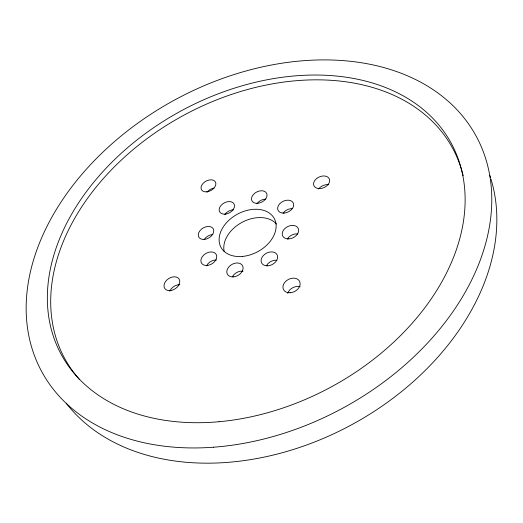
<?xml version="1.0" encoding="UTF-8"?>
<svg xmlns="http://www.w3.org/2000/svg" width="523" height="523" viewBox="0 0 523 523"><rect width="100%" height="100%" fill="white"/><g stroke="black" fill="none" stroke-linecap="round" stroke-linejoin="round"><path stroke-width="0.78" d="M79.293 379.312A220.614 157.07 -28.4 0 1 182.246 116.086A220.614 157.07 -28.4 0 1 461.502 169.563M461.724 170.328A220.614 157.07 -28.4 0 1 463.169 175.721M224.204 251.576A30.02 21.332 -28.4 0 1 242.339 222.177A30.02 21.332 -28.4 0 1 276.497 224.047M224.792 214.646A8.146 5.609 -28.7 0 1 233.474 209.801M256.904 203.813A8.198 5.675 -27 0 1 265.743 199.132M283.035 213.221A8.375 5.91 -25.9 0 1 292.638 208.664M287.297 239.135A8.577 6.204 -26.1 0 1 297.75 233.905M266.357 265.782A8.682 6.368 -28 0 1 276.811 260.251M232.317 276.876A8.63 6.283 -30.1 0 1 243.051 271.195M206.487 265.861A8.453 6.021 -31 0 1 216.417 260.023M204.114 239.665A8.25 5.746 -30.3 0 1 212.802 234.572M287.663 293.325A8.956 6.779 -27.5 0 1 300.15 286.767M318.644 188.96A8.361 5.845 -23.6 0 1 328.804 184.697M207.115 192.144A7.917 5.295 -29 0 1 214.051 188.11M169.759 291.2A8.512 6.054 -33.5 0 1 179.827 284.689M489.848 175.565A242.254 175.329 -28.4 0 1 490.561 177.748M491.012 179.219A242.254 175.329 -28.4 0 1 348.338 426.526A242.254 175.329 -28.4 0 1 66.218 403.233M242.332 256.44A30.295 21.332 -28.4 0 0 274.516 219A30.295 21.332 -28.4 0 0 225.975 223.301A30.295 21.332 -28.4 0 0 242.332 256.44M225.439 214.116A8.218 5.609 -28.7 0 0 234.069 203.99A8.218 5.609 -28.7 0 0 220.961 205.5A8.218 5.609 -28.7 0 0 225.439 214.116M257.787 203.303A8.27 5.675 -27 0 0 266.632 193.301A8.27 5.675 -27 0 0 253.354 194.536A8.27 5.675 -27 0 0 257.787 203.303M284.041 213.09A8.453 5.91 -25.9 0 0 293.285 202.976A8.453 5.91 -25.9 0 0 279.661 203.833A8.453 5.91 -25.9 0 0 284.041 213.09M288.552 238.893A8.656 6.204 -26.2 0 0 298.326 228.59A8.656 6.204 -26.2 0 0 284.44 228.956A8.656 6.204 -26.2 0 0 288.552 238.893M267.593 265.821A8.76 6.368 -28 0 0 277.255 255.093A8.76 6.368 -28 0 0 263.219 255.675A8.76 6.368 -28 0 0 267.593 265.821M233.774 276.85A8.708 6.289 -30.1 0 0 242.528 265.658A8.708 6.289 -30.1 0 0 228.525 267.305A8.708 6.289 -30.1 0 0 233.774 276.85M207.781 265.383A8.531 6.021 -31 0 0 216.143 254.355A8.531 6.021 -31 0 0 202.506 256.388A8.531 6.021 -31 0 0 207.781 265.383M204.755 239.364A8.329 5.74 -30.3 0 0 213.273 228.858A8.329 5.74 -30.3 0 0 200.028 230.61A8.329 5.74 -30.3 0 0 204.755 239.364M319.403 188.613A8.44 5.845 -23.7 0 0 329.444 179.154A8.44 5.845 -23.7 0 0 315.99 179.069A8.44 5.845 -23.7 0 0 319.403 188.613M206.762 191.83A7.989 5.289 -29 0 0 215.568 182.239A7.989 5.289 -29 0 0 203.016 183.449A7.989 5.289 -29 0 0 206.762 191.83M170.877 290.526A8.59 6.054 -33.5 0 0 179.186 279.197A8.59 6.054 -33.5 0 0 165.601 281.452A8.59 6.054 -33.5 0 0 170.877 290.526M290.075 292.769A9.041 6.786 -27.5 0 0 299.62 281.407A9.041 6.786 -27.5 0 0 284.917 282.204A9.041 6.786 -27.5 0 0 290.075 292.769M213.456 447.217A247.072 175.519 -28.4 0 0 479.46 142.661A247.072 175.519 -28.4 0 0 83.987 171.897A247.072 175.519 -28.4 0 0 213.456 447.217M219.072 421.721A221.752 157.096 -28.4 0 0 452.84 146.342A221.752 157.096 -28.4 0 0 96.807 178.565A221.752 157.096 -28.4 0 0 219.072 421.721"/></g></svg>
